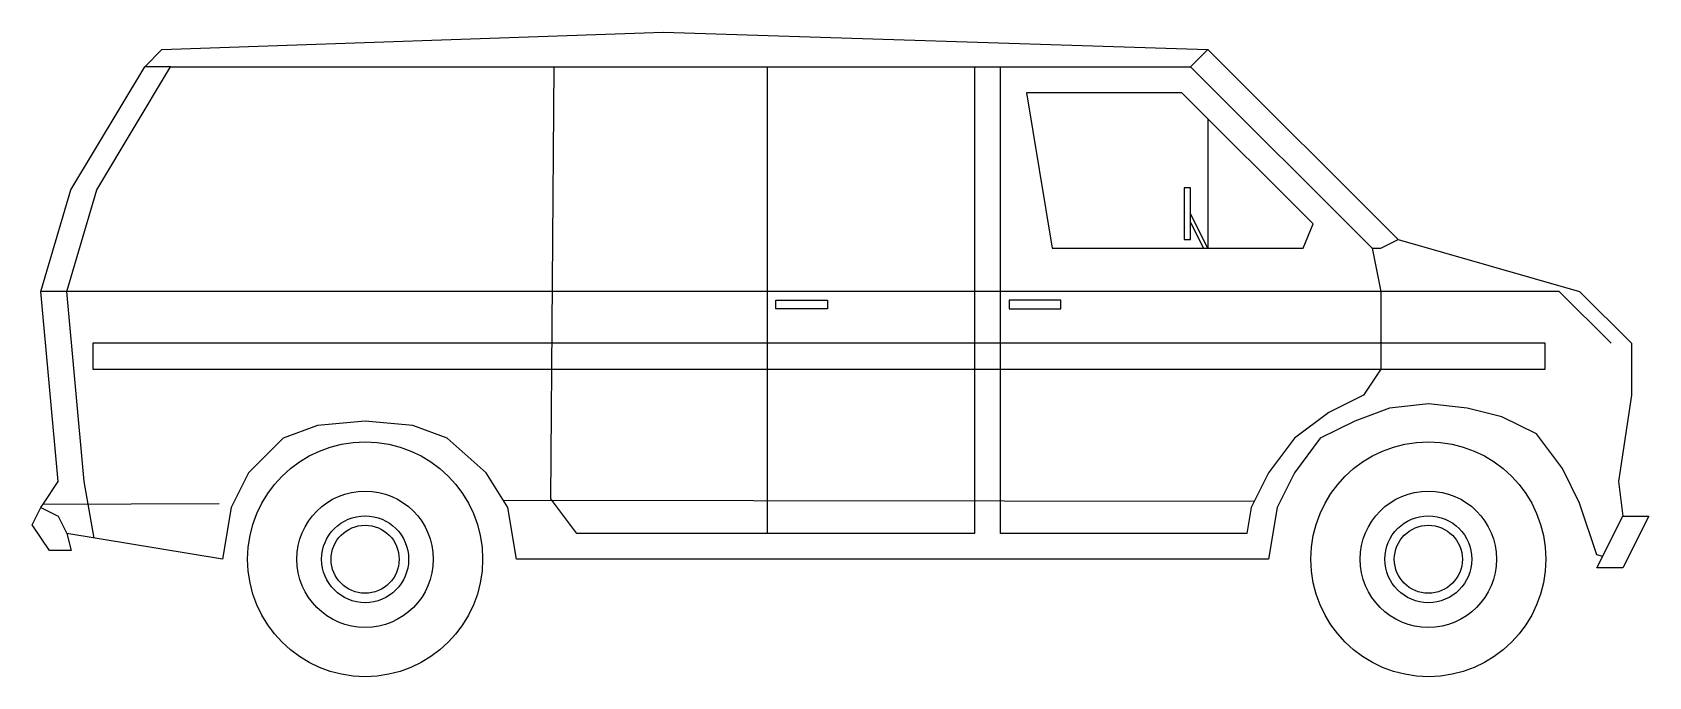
# Model space of a CAD drawing. Extents: x 23701 to 28450, y 14114 to 16009.
import ezdxf

# ---------------------------------------------------------------- set-up
doc = ezdxf.new("R2010")
doc.units = 0
doc.header["$LTSCALE"] = 100
doc.header["$MEASUREMENT"] = 0
doc.layers.add('LX-CAR', color=6, linetype='CONTINUOUS')

msp = doc.modelspace()

# ---------------------------------------------------------------- linework, layer by layer
at = {"layer": 'LX-CAR'}
for p, q in [((24081.9, 15958.4), (25555.1, 16009.2)), ((25555.1, 16009.2), (27155.3, 15958.4)), ((24031.1, 15907.6), (24081.9, 15958.4)), ((27104.5, 15907.6), (27155.3, 15958.4)), ((27155.3, 15958.4), (27714.1, 15399.6)), ((23814, 15546), (24031.1, 15907.6)), ((23890.2, 15546), (24107.3, 15907.6)), ((24107.3, 15907.6), (24031.1, 15907.6)), ((24107.3, 15907.6), (27104.5, 15907.6)), ((25224.9, 14637.6), (25234, 15907.6)), ((25859.9, 15907.6), (25859.9, 14536)), ((26469.5, 15907.6), (26469.5, 14536)), ((26545.7, 14536), (26545.7, 15907.6)), ((27104.5, 15907.6), (27637.9, 15374.2)), ((27079.1, 15831.4), (26621.9, 15831.4)), ((26621.9, 15831.4), (26698.1, 15374.2)), ((26621.9, 15831.4), (26621.9, 15831.4)), ((27464.1, 15446), (27079.1, 15831.4)), ((27155.3, 15755.2), (27155.3, 15374.2)), ((23726.3, 15247.2), (23814, 15546)), ((23802.5, 15247.2), (23890.2, 15546)), ((27085.4, 15552), (27085.4, 15399.6)), ((27104.5, 15552), (27085.4, 15552)), ((27104.5, 15475.8), (27104.5, 15552)), ((27104.5, 15399.6), (27104.5, 15475.8)), ((27155.3, 15374.2), (27104.5, 15475.8)), ((27104.5, 15450.4), (27142.6, 15374.2)), ((27434.7, 15374.2), (27464.1, 15446)), ((27085.4, 15399.6), (27104.5, 15399.6)), ((27663.3, 15374.2), (27714.1, 15399.6)), ((27714.1, 15399.6), (28247.5, 15247.2)), ((26698.1, 15374.2), (27434.7, 15374.2)), ((27637.9, 15374.2), (27663.3, 15247.2)), ((27637.9, 15374.2), (27663.3, 15374.2)), ((28187.6, 15247.2), (23726.3, 15247.2)), ((23777.1, 14688.4), (23726.3, 15247.2)), ((23853.3, 14688.4), (23802.5, 15247.2)), ((27663.3, 15247.2), (27663.3, 15018.6)), ((28340, 15094.8), (28187.6, 15247.2)), ((28247.5, 15247.2), (28399.9, 15094.8)), ((25885.3, 15221.8), (26037.7, 15221.8)), ((25885.3, 15196.4), (25885.3, 15221.8)), ((26037.7, 15221.8), (26037.7, 15196.4)), ((26571.1, 15221.8), (26571.1, 15196.4)), ((26723.5, 15221.8), (26571.1, 15221.8)), ((26723.5, 15196.4), (26723.5, 15221.8)), ((26037.7, 15196.4), (25885.3, 15196.4)), ((26571.1, 15196.4), (26723.5, 15196.4)), ((28145.9, 15094.8), (23878.7, 15094.8)), ((23878.7, 15094.8), (23878.7, 15018.6)), ((28145.9, 15018.6), (28145.9, 15094.8)), ((28399.9, 15094.8), (28399.9, 14942.4)), ((23878.7, 15018.6), (28145.9, 15018.6)), ((27663.3, 15018.6), (27612.5, 14942.4)), ((27612.5, 14942.4), (27510.9, 14891.6)), ((27803, 14917), (27688.7, 14904.3)), ((27917.3, 14904.3), (27803, 14917)), ((28399.9, 14942.4), (28361.8, 14688.4)), ((24678.8, 14866.2), (24539.1, 14853.5)), ((24818.5, 14853.5), (24678.8, 14866.2)), ((27510.9, 14891.6), (27409.3, 14815.4)), ((27587.1, 14866.2), (27485.5, 14815.4)), ((27688.7, 14904.3), (27587.1, 14866.2)), ((28018.9, 14878.9), (27917.3, 14904.3)), ((28120.5, 14828.1), (28018.9, 14878.9)), ((24539.1, 14853.5), (24437.5, 14815.4)), ((24920.1, 14815.4), (24818.5, 14853.5)), ((28196.7, 14726.5), (28120.5, 14828.1)), ((24437.5, 14815.4), (24335.9, 14713.8)), ((25034.4, 14713.8), (24920.1, 14815.4)), ((27409.3, 14815.4), (27333.1, 14713.8)), ((27485.5, 14815.4), (27409.3, 14713.8)), ((28247.5, 14624.9), (28196.7, 14726.5)), ((23733, 14621.7), (23777.1, 14688.4)), ((23882.3, 14522.1), (23853.3, 14688.4)), ((24335.9, 14713.8), (24285.1, 14612.2)), ((25097.9, 14612.2), (25034.4, 14713.8)), ((27333.1, 14713.8), (27282.3, 14612.2)), ((27409.3, 14713.8), (27358.5, 14612.2)), ((28361.8, 14688.4), (28374.5, 14586.8)), ((25084.8, 14634), (27292.2, 14630.4)), ((25301.1, 14536), (25224.9, 14637.6)), ((23700.9, 14561.4), (23726.3, 14612.2)), ((23726.3, 14612.2), (23733, 14621.7)), ((23726.3, 14612.2), (23777.1, 14586.8)), ((23733, 14621.7), (24250.2, 14624.1)), ((23777.1, 14586.8), (23802.5, 14536)), ((24285.1, 14612.2), (24259.7, 14459.8)), ((25123.3, 14459.8), (25097.9, 14612.2)), ((27282.3, 14612.2), (27269.6, 14536)), ((27358.5, 14612.2), (27333.1, 14459.8)), ((28298.3, 14472.5), (28247.5, 14624.9)), ((28298.3, 14434.4), (28374.5, 14586.8)), ((28450.4, 14586.8), (28374.5, 14434.4)), ((28374.5, 14586.8), (28450.4, 14586.8)), ((23751.7, 14485.2), (23700.9, 14561.4)), ((24259.7, 14459.8), (23802.5, 14536)), ((23802.5, 14536), (23815.2, 14485.2)), ((26469.5, 14536), (25301.1, 14536)), ((27269.6, 14536), (26545.7, 14536)), ((23815.2, 14485.2), (23751.7, 14485.2)), ((27333.1, 14459.8), (25123.3, 14459.8)), ((28315.8, 14467.7), (28298.3, 14472.5)), ((28374.5, 14434.4), (28298.3, 14434.4))]:
    msp.add_line(p, q, dxfattribs=at)
for centre, radius in [((24678.8, 14459.8), 345.3), ((27803, 14459.8), 345.3), ((24678.8, 14459.8), 200.4), ((27803, 14459.8), 200.4), ((24678.8, 14459.8), 127.8), ((27803, 14459.8), 127.8), ((24678.8, 14459.8), 100), ((27803, 14459.8), 100)]:
    msp.add_circle(centre, radius, dxfattribs=at)

doc.saveas('drawing.dxf')
